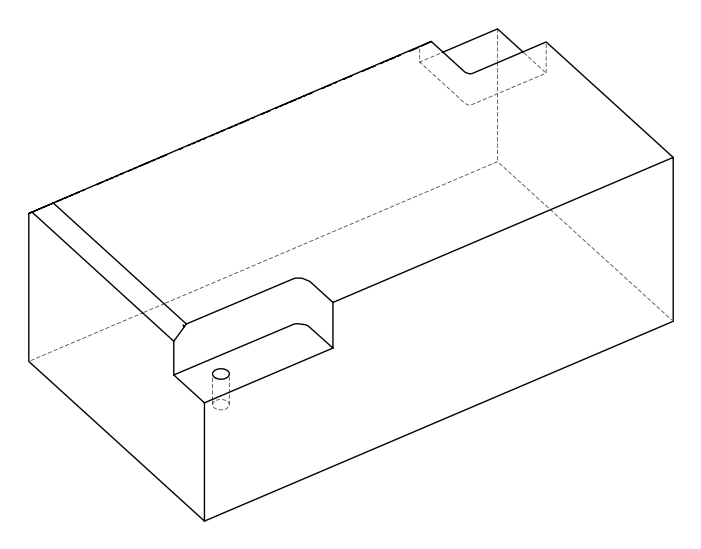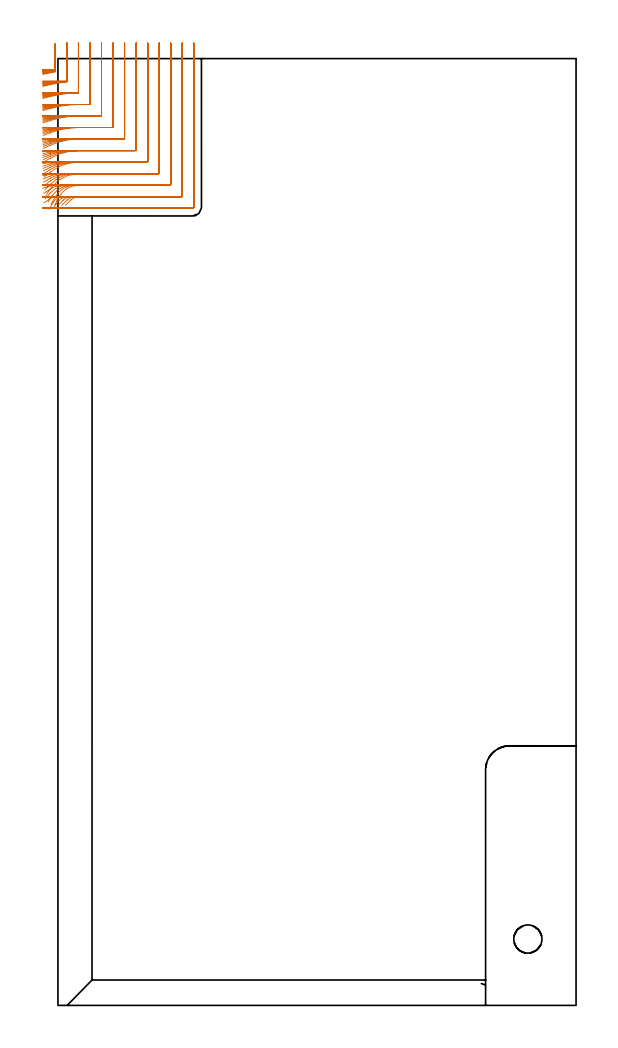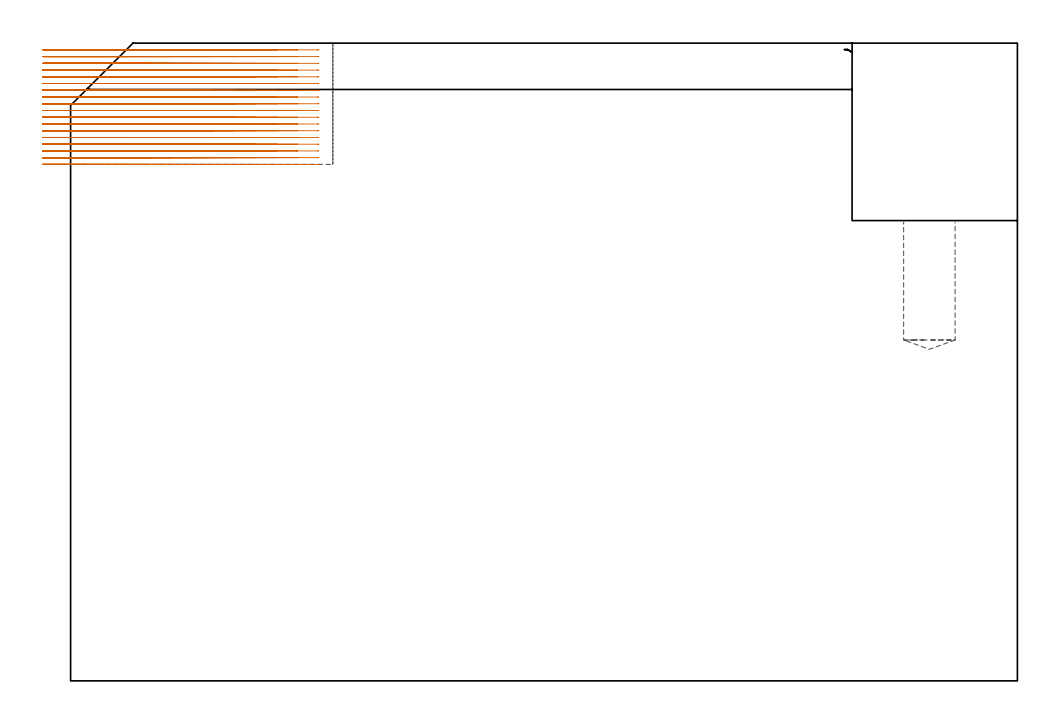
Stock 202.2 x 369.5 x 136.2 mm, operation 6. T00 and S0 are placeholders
(PLAN: 6 operations, 4 tool changes, 63.2 min)
(1 SPOT_DRILL | STEP1POCKET | NXT0321_9005460120000 | 0.04 min | 4171 mm3)
(2 DRILL_BLIND_HOLE_INTO_CENTER | STEP1POCKET | NXT0301_081 | 0.13 min | 2554 mm3)
(3 AREA_MILL | FG_CHAMFER_SURFACE | UGT0205_001 | 12.45 min | 27857 mm3)
(4 AREA_MILL_1 | FG_CHAMFER_SURFACE_1 | UGT0205_001 | 5.29 min | 7973 mm3)
(5 MILL_CORNER_NOTCH_RECTANGULAR | CORNER_NOTCH_RECTANGULAR | NXT0201_012 | Follow Part, ap 4, ae 75% | 7.92 min | 130280 mm3)
(6 MILL_CORNER_NOTCH_RECTANGULAR_1 | CORNER_NOTCH_RECTANGULAR_1 | NXT0201_008 | Follow Part, ap 1.5, ae 75% | 37.41 min | 88408 mm3)
(TOOL NXT0321_9005460120000 | NC Spot Drill, 142deg, 12mm, Carbide, Uncoated | D12 PA142 FL30 Z2)
(TOOL NXT0301_081 | Carbide Drill 11mm [860.1-1100-033A1-MM 2214] | D11 PA140 FL55 Z2)
(TOOL UGT0205_001 | Chamfer Mill 20 x 3 x 45 deg. | D20 FL50 Z2)
(TOOL NXT0201_012 | ENDMILL 16mm [2P460-1600-NA 1630] | D16 FL38 Z6)
(TOOL NXT0201_008 | ENDMILL 6mm [2P460-0600-NA 1630] | D6 FL26 Z6)
(OP 6 MILL_CORNER_NOTCH_RECTANGULAR_1)
G17 G21 G94 G90
T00 M6
G54
G17 G0 G90 X-5.935 Y363.308 S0 M3
G43 Z146.2 H1
Z134.761
G94 G1 X-3. Y363.93 F250.
G2 X-1.244 Y364.271 R54. F500.
G3 X-1. Y364.562 R0.3
G1 Y372.328
Y375.328 F250.
G0 Z146.2
X-5.922 Y358.643
Z134.761
G1 X-3. Y359.321
G2 X3.234 Y360.352 R49.5 F500.
G3 X3.5 Y360.647 R0.3
G1 Y372.5
Y375.5 F250.
G0 Z146.2
X-5.906 Y353.943
Z134.761
G1 X-3. Y354.689
G2 X7.707 Y356.097 R45. F500.
G3 X8. Y356.394 R0.3
G1 Y372.5
Y375.5 F250.
G0 Z146.2
X-5.883 Y349.198
Z134.761
G1 X-3. Y350.026
G2 X8.182 Y351.6 R40.5 F500.
G1 X12.203
G3 X12.5 Y351.897 R0.3
G1 Y372.5
Y375.5 F250.
G0 Z146.2
X-5.852 Y344.388
Z134.761
G1 X-3. Y345.319
G2 X8.182 Y347.1 R36. F500.
G1 X16.703
G3 X17. Y347.397 R0.3
G1 Y372.5
Y375.5 F250.
G0 Z146.2
X-5.805 Y339.484
Z134.761
G1 X-3. Y340.549
G2 X8.182 Y342.6 R31.5 F500.
G1 X21.203
G3 X21.5 Y342.897 R0.3
G1 Y372.5
Y375.5 F250.
G0 Z146.2
X-5.731 Y334.433
Z134.761
G1 X-3. Y335.676
G2 X8.182 Y338.1 R27. F500.
G1 X25.703
G3 X26. Y338.397 R0.3
G1 Y372.5
Y375.5 F250.
G0 Z146.2
X-5.603 Y329.134
Z134.761
G1 X-3. Y330.625
G2 X8.182 Y333.6 R22.5 F500.
G1 X30.203
G3 X30.5 Y333.897 R0.3
G1 Y372.5
Y375.5 F250.
G0 Z146.2
X-5.351 Y323.342
Z134.761
G1 X-3. Y325.206
G2 X8.182 Y329.1 R18. F500.
G1 X34.703
G3 X35. Y329.397 R0.3
G1 Y372.5
Y375.5 F250.
G0 Z146.2
X-4.681 Y316.18
Z134.761
G1 X-3. Y318.664
G2 X8.182 Y324.6 R13.5 F500.
G1 X39.203
G3 X39.5 Y324.897 R0.3
G1 Y372.5
Y375.5 F250.
G0 Z146.2
X-1.214 Y312.413
Z134.761
G1 X0.119 Y315.1
G2 X8.182 Y320.1 R9. F500.
G1 X43.703
G3 X44. Y320.398 R0.3
G1 Y372.5
Y375.5 F250.
G0 Z146.2
X2.894 Y312.238
Z134.761
G1 X5.046 Y314.328
G2 X8.182 Y315.6 R4.5 F500.
G1 X48.202
G3 X48.5 Y315.898 R0.3
G1 Y372.5
Y375.5 F250.
G0 Z146.2
X5.182 Y311.1
Z134.761
G1 X8.182
X52.702 F500.
G3 X53. Y311.398 R0.3
G1 Y372.5
Y375.5 F250.
G0 Z146.2
X-5.951 Y363.672
Z133.322
G1 X-3. Y364.214
G2 X-1.252 Y364.505 R54. F500.
G3 X-1. Y364.797 R0.3
G1 Y372.328
Y375.328 F250.
G0 Z146.2
X-5.941 Y359.041
Z133.322
G1 X-3. Y359.632
G2 X3.225 Y360.475 R49.5 F500.
G3 X3.5 Y360.77 R0.3
G1 Y372.5
Y375.5 F250.
G0 Z146.2
X-5.929 Y354.383
Z133.322
G1 X-3. Y355.033
G2 X6.743 Y356.1 R45. F500.
G1 X7.704
G3 X8. Y356.396 R0.3
G1 Y372.5
Y375.5 F250.
G0 Z146.2
X-5.912 Y349.689
Z133.322
G1 X-3. Y350.411
G2 X6.743 Y351.6 R40.5 F500.
G1 X12.203
G3 X12.5 Y351.897 R0.3
G1 Y372.5
Y375.5 F250.
G0 Z146.2
X-5.888 Y344.944
Z133.322
G1 X-3. Y345.756
G2 X6.743 Y347.1 R36. F500.
G1 X16.703
G3 X17. Y347.397 R0.3
G1 Y372.5
Y375.5 F250.
G0 Z146.2
X-5.853 Y340.127
Z133.322
G1 X-3. Y341.055
G2 X6.743 Y342.6 R31.5 F500.
G1 X21.203
G3 X21.5 Y342.897 R0.3
G1 Y372.5
Y375.5 F250.
G0 Z146.2
X-5.798 Y335.198
Z133.322
G1 X-3. Y336.281
G2 X6.743 Y338.1 R27. F500.
G1 X25.703
G3 X26. Y338.397 R0.3
G1 Y372.5
Y375.5 F250.
G0 Z146.2
X-5.704 Y330.082
Z133.322
G1 X-3. Y331.381
G2 X6.743 Y333.6 R22.5 F500.
G1 X30.203
G3 X30.5 Y333.897 R0.3
G1 Y372.5
Y375.5 F250.
G0 Z146.2
X-5.522 Y324.611
Z133.322
G1 X-3. Y326.235
G2 X6.743 Y329.1 R18. F500.
G1 X34.703
G3 X35. Y329.397 R0.3
G1 Y372.5
Y375.5 F250.
G0 Z146.2
X-5.077 Y318.279
Z133.322
G1 X-3. Y320.444
G2 X6.743 Y324.6 R13.5 F500.
G1 X39.203
G3 X39.5 Y324.897 R0.3
G1 Y372.5
Y375.5 F250.
G0 Z146.2
X-2.607 Y312.702
Z133.322
G1 X-1.192 Y315.347
G2 X6.743 Y320.1 R9. F500.
G1 X43.703
G3 X44. Y320.397 R0.3
G1 Y372.5
Y375.5 F250.
G0 Z146.2
X1.457 Y312.241
Z133.322
G1 X3.61 Y314.33
G2 X6.743 Y315.6 R4.5 F500.
G1 X48.202
G3 X48.5 Y315.898 R0.3
G1 Y372.5
Y375.5 F250.
G0 Z146.2
X3.743 Y311.1
Z133.322
G1 X6.743
X52.702 F500.
G3 X53. Y311.398 R0.3
G1 Y372.5
Y375.5 F250.
G0 Z146.2
X-5.964 Y363.996
Z131.883
G1 X-3. Y364.457
G2 X-1.26 Y364.699 R54. F500.
G3 X-1. Y364.993 R0.3
G1 Y372.328
Y375.328 F250.
G0 Z146.2
X-5.957 Y359.395
Z131.883
G1 X-3. Y359.898
G2 X3.216 Y360.556 R49.5 F500.
G3 X3.5 Y360.852 R0.3
G1 Y372.5
Y375.5 F250.
G0 Z146.2
X-5.948 Y354.773
Z131.883
G1 X-3. Y355.327
G2 X5.306 Y356.1 R45. F500.
G1 X7.704
G3 X8. Y356.396 R0.3
G1 Y372.5
Y375.5 F250.
G0 Z146.2
X-5.936 Y350.124
Z131.883
G1 X-3. Y350.739
G2 X5.306 Y351.6 R40.5 F500.
G1 X12.203
G3 X12.5 Y351.897 R0.3
G1 Y372.5
Y375.5 F250.
G0 Z146.2
X-5.919 Y345.437
Z131.883
G1 X-3. Y346.129
G2 X5.306 Y347.1 R36. F500.
G1 X16.703
G3 X17. Y347.397 R0.3
G1 Y372.5
Y375.5 F250.
G0 Z146.2
X-5.894 Y340.694
Z131.883
G1 X-3. Y341.485
G2 X5.306 Y342.6 R31.5 F500.
G1 X21.203
G3 X21.5 Y342.897 R0.3
G1 Y372.5
Y375.5 F250.
G0 Z146.2
X-5.855 Y335.868
Z131.883
G1 X-3. Y336.791
G2 X5.306 Y338.1 R27. F500.
G1 X25.703
G3 X26. Y338.397 R0.3
G1 Y372.5
Y375.5 F250.
G0 Z146.2
X-5.788 Y330.903
Z131.883
G1 X-3. Y332.011
G2 X5.306 Y333.6 R22.5 F500.
G1 X30.203
G3 X30.5 Y333.897 R0.3
G1 Y372.5
Y375.5 F250.
G0 Z146.2
X-5.662 Y325.685
Z131.883
G1 X-3. Y327.069
G2 X5.306 Y329.1 R18. F500.
G1 X34.703
G3 X35. Y329.397 R0.3
G1 Y372.5
Y375.5 F250.
G0 Z146.2
X-5.365 Y319.897
Z131.883
G1 X-3. Y321.742
G2 X5.306 Y324.6 R13.5 F500.
G1 X39.203
G3 X39.5 Y324.897 R0.3
G1 Y372.5
Y375.5 F250.
G0 Z146.2
X-3.862 Y313.538
Z131.883
G1 X-2.214 Y316.044
G2 X5.306 Y320.1 R9. F500.
G1 X43.703
G3 X44. Y320.397 R0.3
G1 Y372.5
Y375.5 F250.
G0 Z146.2
X0.02 Y312.242
Z131.883
G1 X2.173 Y314.331
G2 X5.306 Y315.6 R4.5 F500.
G1 X48.202
G3 X48.5 Y315.898 R0.3
G1 Y372.5
Y375.5 F250.
G0 Z146.2
X2.306 Y311.1
Z131.883
G1 X5.306
X52.702 F500.
G3 X53. Y311.398 R0.3
G1 Y372.5
Y375.5 F250.
G0 Z146.2
X-5.977 Y364.303
Z130.444
G1 X-3. Y364.678
G2 X-1.268 Y364.867 R54. F500.
G3 X-1. Y365.162 R0.3
G1 Y372.328
Y375.328 F250.
G0 Z146.2
X-5.972 Y359.73
Z130.444
G1 X-3. Y360.139
G2 X3.207 Y360.597 R49.5 F500.
G3 X3.5 Y360.893 R0.3
G1 Y372.5
Y375.5 F250.
G0 Z146.2
X-5.966 Y355.143
Z130.444
G1 X-3. Y355.592
G2 X3.742 Y356.1 R45. F500.
G1 X7.704
G3 X8. Y356.396 R0.3
G1 Y372.5
Y375.5 F250.
G0 Z146.2
X-5.958 Y350.536
Z130.444
G1 X-3. Y351.035
G2 X3.742 Y351.6 R40.5 F500.
G1 X12.203
G3 X12.5 Y351.897 R0.3
G1 Y372.5
Y375.5 F250.
G0 Z146.2
X-5.947 Y345.901
Z130.444
G1 X-3. Y346.463
G2 X3.742 Y347.1 R36. F500.
G1 X16.703
G3 X17. Y347.397 R0.3
G1 Y372.5
Y375.5 F250.
G0 Z146.2
X-5.93 Y341.228
Z130.444
G1 X-3. Y341.87
G2 X3.742 Y342.6 R31.5 F500.
G1 X21.203
G3 X21.5 Y342.897 R0.3
G1 Y372.5
Y375.5 F250.
G0 Z146.2
X-5.905 Y336.496
Z130.444
G1 X-3. Y337.245
G2 X3.742 Y338.1 R27. F500.
G1 X25.703
G3 X26. Y338.397 R0.3
G1 Y372.5
Y375.5 F250.
G0 Z146.2
X-5.862 Y331.667
Z130.444
G1 X-3. Y332.566
G2 X3.742 Y333.6 R22.5 F500.
G1 X30.203
G3 X30.5 Y333.897 R0.3
G1 Y372.5
Y375.5 F250.
G0 Z146.2
X-5.782 Y326.666
Z130.444
G1 X-3. Y327.79
G2 X3.742 Y329.1 R18. F500.
G1 X34.703
G3 X35. Y329.397 R0.3
G1 Y372.5
Y375.5 F250.
G0 Z146.2
X-5.599 Y321.298
Z130.444
G1 X-3. Y322.796
G2 X3.742 Y324.6 R13.5 F500.
G1 X39.203
G3 X39.5 Y324.897 R0.3
G1 Y372.5
Y375.5 F250.
G0 Z146.2
X-4.987 Y314.815
Z130.444
G1 X-3. Y317.062
G2 X3.742 Y320.1 R9. F500.
G1 X43.703
G3 X44. Y320.397 R0.3
G1 Y372.5
Y375.5 F250.
G0 Z146.2
X-1.65 Y311.519
Z130.444
G1 X0.202 Y313.878
G2 X3.742 Y315.6 R4.5 F500.
G1 X48.202
G3 X48.5 Y315.898 R0.3
G1 Y372.5
Y375.5 F250.
G0 Z146.2
X0.742 Y311.1
Z130.444
G1 X3.742
X52.702 F500.
G3 X53. Y311.398 R0.3
G1 Y372.5
Y375.5 F250.
G0 Z146.2
X-5.987 Y364.593
Z129.005
G1 X-3. Y364.87
G2 X-1.278 Y365.001 R54. F500.
G3 X-1. Y365.297 R0.3
G1 Y372.328
Y375.328 F250.
G0 Z146.2
X-5.985 Y360.047
Z129.005
G1 X-3. Y360.349
G2 X1.983 Y360.6 R49.5 F500.
G1 X3.204
G3 X3.5 Y360.896 R0.3
G1 Y372.5
Y375.5 F250.
G0 Z146.2
X-5.982 Y355.491
Z129.005
G1 X-3. Y355.823
G2 X1.983 Y356.1 R45. F500.
G1 X7.704
G3 X8. Y356.396 R0.3
G1 Y372.5
Y375.5 F250.
G0 Z146.2
X-5.977 Y350.923
Z129.005
G1 X-3. Y351.292
G2 X1.983 Y351.6 R40.5 F500.
G1 X12.203
G3 X12.5 Y351.897 R0.3
G1 Y372.5
Y375.5 F250.
G0 Z146.2
X-5.971 Y346.338
Z129.005
G1 X-3. Y346.753
G2 X1.983 Y347.1 R36. F500.
G1 X16.703
G3 X17. Y347.397 R0.3
G1 Y372.5
Y375.5 F250.
G0 Z146.2
X-5.962 Y341.729
Z129.005
G1 X-3. Y342.203
G2 X1.983 Y342.6 R31.5 F500.
G1 X21.203
G3 X21.5 Y342.897 R0.3
G1 Y372.5
Y375.5 F250.
G0 Z146.2
X-5.948 Y337.083
Z129.005
G1 X-3. Y337.636
G2 X1.983 Y338.1 R27. F500.
G1 X25.703
G3 X26. Y338.397 R0.3
G1 Y372.5
Y375.5 F250.
G0 Z146.2
X-5.926 Y332.377
Z129.005
G1 X-3. Y333.041
G2 X1.983 Y333.6 R22.5 F500.
G1 X30.203
G3 X30.5 Y333.897 R0.3
G1 Y372.5
Y375.5 F250.
G0 Z146.2
X-5.883 Y327.566
Z129.005
G1 X-3. Y328.397
G2 X1.983 Y329.1 R18. F500.
G1 X34.703
G3 X35. Y329.397 R0.3
G1 Y372.5
Y375.5 F250.
G0 Z146.2
X-5.788 Y322.539
Z129.005
G1 X-3. Y323.647
G2 X1.983 Y324.6 R13.5 F500.
G1 X39.203
G3 X39.5 Y324.897 R0.3
G1 Y372.5
Y375.5 F250.
G0 Z146.2
X-5.498 Y316.934
Z129.005
G1 X-3. Y318.595
G2 X1.983 Y320.1 R9. F500.
G1 X43.702
G3 X44. Y320.397 R0.3
G1 Y372.5
Y375.5 F250.
G0 Z146.2
X-3.408 Y310.667
Z129.005
G1 X-1.949 Y313.288
G2 X1.983 Y315.6 R4.5 F500.
G1 X48.202
G3 X48.5 Y315.898 R0.3
G1 Y372.5
Y375.5 F250.
G0 Z146.2
X-1.017 Y311.1
Z129.005
G1 X1.983
X52.702 F500.
G3 X53. Y311.398 R0.3
G1 Y372.5
Y375.5 F250.
G0 Z146.2
X-5.997 Y364.906
Z127.567
G1 X-3. Y365.043
G2 X-1.292 Y365.095 R54. F500.
G3 X-1. Y365.391 R0.3
G1 Y372.328
Y375.328 F250.
G0 Z146.2
X-5.996 Y360.388
Z127.567
G1 X-3. Y360.538
G2 X-0.526 Y360.6 R49.5 F500.
G1 X3.204
G3 X3.5 Y360.896 R0.3
G1 Y372.5
Y375.5 F250.
G0 Z146.2
X-5.995 Y355.867
Z127.567
G1 X-3. Y356.032
G2 X-0.526 Y356.1 R45. F500.
G1 X7.704
G3 X8. Y356.396 R0.3
G1 Y372.5
Y375.5 F250.
G0 Z146.2
X-5.994 Y351.341
Z127.567
G1 X-3. Y351.524
G2 X-0.526 Y351.6 R40.5 F500.
G1 X12.203
G3 X12.5 Y351.897 R0.3
G1 Y372.5
Y375.5 F250.
G0 Z146.2
X-5.993 Y346.809
Z127.567
G1 X-3. Y347.015
G2 X-0.526 Y347.1 R36. F500.
G1 X16.703
G3 X17. Y347.397 R0.3
G1 Y372.5
Y375.5 F250.
G0 Z146.2
X-5.991 Y342.267
Z127.567
G1 X-3. Y342.503
G2 X-0.526 Y342.6 R31.5 F500.
G1 X21.203
G3 X21.5 Y342.897 R0.3
G1 Y372.5
Y375.5 F250.
G0 Z146.2
X-5.987 Y337.711
Z127.567
G1 X-3. Y337.986
G2 X-0.526 Y338.1 R27. F500.
G1 X25.703
G3 X26. Y338.397 R0.3
G1 Y372.5
Y375.5 F250.
G0 Z146.2
X-5.982 Y333.134
Z127.567
G1 X-3. Y333.464
G2 X-0.526 Y333.6 R22.5 F500.
G1 X30.203
G3 X30.5 Y333.897 R0.3
G1 Y372.5
Y375.5 F250.
G0 Z146.2
X-5.972 Y328.517
Z127.567
G1 X-3. Y328.929
G2 X-0.526 Y329.1 R18. F500.
G1 X34.703
G3 X35. Y329.397 R0.3
G1 Y372.5
Y375.5 F250.
G0 Z146.2
X-5.949 Y323.821
Z127.567
G1 X-3. Y324.371
G2 X-0.526 Y324.6 R13.5 F500.
G1 X39.203
G3 X39.5 Y324.897 R0.3
G1 Y372.5
Y375.5 F250.
G0 Z146.2
X-5.884 Y318.928
Z127.567
G1 X-3. Y319.753
G2 X-0.526 Y320.1 R9. F500.
G1 X43.702
G3 X44. Y320.397 R0.3
G1 Y372.5
Y375.5 F250.
G0 Z146.2
X-5.506 Y313.209
Z127.567
G1 X-3. Y314.859
G2 X-0.526 Y315.6 R4.5 F500.
G1 X48.202
G3 X48.5 Y315.898 R0.3
G1 Y372.5
Y375.5 F250.
G0 Z146.2
X-3.526 Y311.1
Z127.567
G1 X-0.526
X52.702 F500.
G3 X53. Y311.398 R0.3
G1 Y372.5
Y375.5 F250.
G0 Z146.2
X-6. Y365.076
Z126.128
G1 X-3. Y365.098
G2 X-2.591 Y365.1 R54. F500.
G1 X-1.296
G3 X-1. Y365.396 R0.3
G1 Y372.328
Y375.328 F250.
G0 Z146.2
X-6. Y360.574
Z126.128
G1 X-3. Y360.598
G2 X-2.591 Y360.6 R49.5 F500.
G1 X3.204
G3 X3.5 Y360.896 R0.3
G1 Y372.5
Y375.5 F250.
G0 Z146.2
X-6. Y356.071
Z126.128
G1 X-3. Y356.098
G2 X-2.591 Y356.1 R45. F500.
G1 X7.704
G3 X8. Y356.396 R0.3
G1 Y372.5
Y375.5 F250.
G0 Z146.2
X-6. Y351.568
Z126.128
G1 X-3. Y351.598
G2 X-2.591 Y351.6 R40.5 F500.
G1 X12.203
G3 X12.5 Y351.897 R0.3
G1 Y372.5
Y375.5 F250.
G0 Z146.2
X-6. Y347.064
Z126.128
G1 X-3. Y347.098
G2 X-2.591 Y347.1 R36. F500.
G1 X16.703
G3 X17. Y347.397 R0.3
G1 Y372.5
Y375.5 F250.
G0 Z146.2
X-6. Y342.558
Z126.128
G1 X-3. Y342.597
G2 X-2.591 Y342.6 R31.5 F500.
G1 X21.203
G3 X21.5 Y342.897 R0.3
G1 Y372.5
Y375.5 F250.
G0 Z146.2
X-6. Y338.051
Z126.128
G1 X-3. Y338.097
G2 X-2.591 Y338.1 R27. F500.
G1 X25.703
G3 X26. Y338.397 R0.3
G1 Y372.5
Y375.5 F250.
G0 Z146.2
X-6. Y333.542
Z126.128
G1 X-3. Y333.596
G2 X-2.591 Y333.6 R22.5 F500.
G1 X30.203
G3 X30.5 Y333.897 R0.3
G1 Y372.5
Y375.5 F250.
G0 Z146.2
X-5.999 Y329.027
Z126.128
G1 X-3. Y329.095
G2 X-2.591 Y329.1 R18. F500.
G1 X34.703
G3 X35. Y329.397 R0.3
G1 Y372.5
Y375.5 F250.
G0 Z146.2
X-5.999 Y324.503
Z126.128
G1 X-3. Y324.594
G2 X-2.591 Y324.6 R13.5 F500.
G1 X39.203
G3 X39.5 Y324.897 R0.3
G1 Y372.5
Y375.5 F250.
G0 Z146.2
X-5.997 Y319.954
Z126.128
G1 X-3. Y320.091
G2 X-2.591 Y320.1 R9. F500.
G1 X43.702
G3 X44. Y320.398 R0.3
G1 Y372.5
Y375.5 F250.
G0 Z146.2
X-5.988 Y315.309
Z126.128
G1 X-3. Y315.581
G2 X-2.591 Y315.6 R4.5 F500.
G1 X48.202
G3 X48.5 Y315.898 R0.3
G1 Y372.5
Y375.5 F250.
G0 Z146.2
X-5.591 Y311.1
Z126.128
G1 X-2.591
X52.702 F500.
G3 X53. Y311.398 R0.3
G1 Y372.5
Y375.5 F250.
G0 Z146.2
X-6. Y365.1
Z124.689
G1 X-3.
X-1.296 F500.
G3 X-1. Y365.396 R0.3
G1 Y372.328
Y375.328 F250.
G0 Z146.2
X-6. Y360.6
Z124.689
G1 X-3.
X3.204 F500.
G3 X3.5 Y360.896 R0.3
G1 Y372.5
Y375.5 F250.
G0 Z146.2
X-6. Y356.1
Z124.689
G1 X-3.
X7.704 F500.
G3 X8. Y356.396 R0.3
G1 Y372.5
Y375.5 F250.
G0 Z146.2
X-6. Y351.6
Z124.689
G1 X-3.
X12.203 F500.
G3 X12.5 Y351.897 R0.3
G1 Y372.5
Y375.5 F250.
G0 Z146.2
X-6. Y347.1
Z124.689
G1 X-3.
X16.703 F500.
G3 X17. Y347.397 R0.3
G1 Y372.5
Y375.5 F250.
G0 Z146.2
X-6. Y342.6
Z124.689
G1 X-3.
X21.203 F500.
G3 X21.5 Y342.897 R0.3
G1 Y372.5
Y375.5 F250.
G0 Z146.2
X-6. Y338.1
Z124.689
G1 X-3.
X25.703 F500.
G3 X26. Y338.397 R0.3
G1 Y372.5
Y375.5 F250.
G0 Z146.2
X-6. Y333.6
Z124.689
G1 X-3.
X30.203 F500.
G3 X30.5 Y333.897 R0.3
G1 Y372.5
Y375.5 F250.
G0 Z146.2
X-6. Y329.1
Z124.689
G1 X-3.
X34.703 F500.
G3 X35. Y329.397 R0.3
G1 Y372.5
Y375.5 F250.
G0 Z146.2
X-6. Y324.6
Z124.689
G1 X-3.
X39.203 F500.
G3 X39.5 Y324.897 R0.3
G1 Y372.5
Y375.5 F250.
G0 Z146.2
X-6. Y320.1
Z124.689
G1 X-3.
X43.702 F500.
G3 X44. Y320.397 R0.3
G1 Y372.5
Y375.5 F250.
G0 Z146.2
X-6. Y315.6
Z124.689
G1 X-3.
X48.202 F500.
G3 X48.5 Y315.898 R0.3
G1 Y372.5
Y375.5 F250.
G0 Z146.2
X-6. Y311.1
Z124.689
G1 X-3.
X52.702 F500.
G3 X53. Y311.398 R0.3
G1 Y372.5
Y375.5 F250.
G0 Z146.2
X-6. Y365.1
Z123.25
G1 X-3.
X-1.296 F500.
G3 X-1. Y365.396 R0.3
G1 Y372.328
Y375.328 F250.
G0 Z146.2
X-6. Y360.6
Z123.25
G1 X-3.
X3.204 F500.
G3 X3.5 Y360.896 R0.3
G1 Y372.5
Y375.5 F250.
G0 Z146.2
X-6. Y356.1
Z123.25
G1 X-3.
X7.704 F500.
G3 X8. Y356.396 R0.3
G1 Y372.5
Y375.5 F250.
G0 Z146.2
X-6. Y351.6
Z123.25
G1 X-3.
X12.203 F500.
G3 X12.5 Y351.897 R0.3
G1 Y372.5
Y375.5 F250.
G0 Z146.2
X-6. Y347.1
Z123.25
G1 X-3.
X16.703 F500.
G3 X17. Y347.397 R0.3
G1 Y372.5
Y375.5 F250.
G0 Z146.2
X-6. Y342.6
Z123.25
G1 X-3.
X21.203 F500.
G3 X21.5 Y342.897 R0.3
G1 Y372.5
Y375.5 F250.
G0 Z146.2
X-6. Y338.1
Z123.25
G1 X-3.
X25.703 F500.
G3 X26. Y338.397 R0.3
G1 Y372.5
Y375.5 F250.
G0 Z146.2
X-6. Y333.6
Z123.25
G1 X-3.
X30.203 F500.
G3 X30.5 Y333.897 R0.3
G1 Y372.5
Y375.5 F250.
G0 Z146.2
X-6. Y329.1
Z123.25
G1 X-3.
X34.703 F500.
G3 X35. Y329.397 R0.3
G1 Y372.5
Y375.5 F250.
G0 Z146.2
X-6. Y324.6
Z123.25
G1 X-3.
X39.203 F500.
G3 X39.5 Y324.897 R0.3
G1 Y372.5
Y375.5 F250.
G0 Z146.2
X-6. Y320.1
Z123.25
G1 X-3.
X43.703 F500.
G3 X44. Y320.397 R0.3
G1 Y372.5
Y375.5 F250.
G0 Z146.2
X-6. Y315.6
Z123.25
G1 X-3.
X48.202 F500.
G3 X48.5 Y315.898 R0.3
G1 Y372.5
Y375.5 F250.
G0 Z146.2
X-6. Y311.1
Z123.25
G1 X-3.
X52.702 F500.
G3 X53. Y311.398 R0.3
G1 Y372.5
Y375.5 F250.
G0 Z146.2
X-6. Y365.1
Z121.811
G1 X-3.
X-1.296 F500.
G3 X-1. Y365.396 R0.3
G1 Y372.328
Y375.328 F250.
G0 Z146.2
X-6. Y360.6
Z121.811
G1 X-3.
X3.204 F500.
G3 X3.5 Y360.896 R0.3
G1 Y372.5
Y375.5 F250.
G0 Z146.2
X-6. Y356.1
Z121.811
G1 X-3.
X7.704 F500.
G3 X8. Y356.396 R0.3
G1 Y372.5
Y375.5 F250.
G0 Z146.2
X-6. Y351.6
Z121.811
G1 X-3.
X12.203 F500.
G3 X12.5 Y351.897 R0.3
G1 Y372.5
Y375.5 F250.
G0 Z146.2
X-6. Y347.1
Z121.811
G1 X-3.
X16.703 F500.
G3 X17. Y347.397 R0.3
G1 Y372.5
Y375.5 F250.
G0 Z146.2
X-6. Y342.6
Z121.811
G1 X-3.
X21.203 F500.
G3 X21.5 Y342.897 R0.3
G1 Y372.5
Y375.5 F250.
G0 Z146.2
X-6. Y338.1
Z121.811
G1 X-3.
X25.703 F500.
G3 X26. Y338.397 R0.3
G1 Y372.5
Y375.5 F250.
G0 Z146.2
X-6. Y333.6
Z121.811
G1 X-3.
X30.203 F500.
G3 X30.5 Y333.897 R0.3
G1 Y372.5
Y375.5 F250.
G0 Z146.2
X-6. Y329.1
Z121.811
G1 X-3.
X34.703 F500.
G3 X35. Y329.397 R0.3
G1 Y372.5
Y375.5 F250.
G0 Z146.2
X-6. Y324.6
Z121.811
G1 X-3.
X39.203 F500.
G3 X39.5 Y324.897 R0.3
G1 Y372.5
Y375.5 F250.
G0 Z146.2
X-6. Y320.1
Z121.811
G1 X-3.
X43.702 F500.
G3 X44. Y320.397 R0.3
G1 Y372.5
Y375.5 F250.
G0 Z146.2
X-6. Y315.6
Z121.811
G1 X-3.
X48.202 F500.
G3 X48.5 Y315.898 R0.3
G1 Y372.5
Y375.5 F250.
G0 Z146.2
X-6. Y311.1
Z121.811
G1 X-3.
X52.702 F500.
G3 X53. Y311.398 R0.3
G1 Y372.5
Y375.5 F250.
G0 Z146.2
X-6. Y365.1
Z120.372
G1 X-3.
X-1.296 F500.
G3 X-1. Y365.396 R0.3
G1 Y372.328
Y375.328 F250.
G0 Z146.2
X-6. Y360.6
Z120.372
G1 X-3.
X3.204 F500.
G3 X3.5 Y360.896 R0.3
G1 Y372.5
Y375.5 F250.
G0 Z146.2
X-6. Y356.1
Z120.372
G1 X-3.
X7.704 F500.
G3 X8. Y356.396 R0.3
G1 Y372.5
Y375.5 F250.
G0 Z146.2
X-6. Y351.6
Z120.372
G1 X-3.
X12.203 F500.
G3 X12.5 Y351.897 R0.3
G1 Y372.5
Y375.5 F250.
G0 Z146.2
X-6. Y347.1
Z120.372
G1 X-3.
X16.703 F500.
G3 X17. Y347.397 R0.3
G1 Y372.5
Y375.5 F250.
G0 Z146.2
X-6. Y342.6
Z120.372
G1 X-3.
X21.203 F500.
G3 X21.5 Y342.897 R0.3
G1 Y372.5
Y375.5 F250.
G0 Z146.2
X-6. Y338.1
Z120.372
G1 X-3.
X25.703 F500.
G3 X26. Y338.397 R0.3
G1 Y372.5
Y375.5 F250.
G0 Z146.2
X-6. Y333.6
Z120.372
G1 X-3.
X30.203 F500.
G3 X30.5 Y333.897 R0.3
G1 Y372.5
Y375.5 F250.
G0 Z146.2
X-6. Y329.1
Z120.372
G1 X-3.
X34.703 F500.
G3 X35. Y329.397 R0.3
G1 Y372.5
Y375.5 F250.
G0 Z146.2
X-6. Y324.6
Z120.372
G1 X-3.
X39.203 F500.
G3 X39.5 Y324.897 R0.3
G1 Y372.5
Y375.5 F250.
G0 Z146.2
X-6. Y320.1
Z120.372
G1 X-3.
X43.702 F500.
G3 X44. Y320.397 R0.3
G1 Y372.5
Y375.5 F250.
G0 Z146.2
X-6. Y315.6
Z120.372
G1 X-3.
X48.202 F500.
G3 X48.5 Y315.898 R0.3
G1 Y372.5
Y375.5 F250.
G0 Z146.2
X-6. Y311.1
Z120.372
G1 X-3.
X52.702 F500.
G3 X53. Y311.398 R0.3
G1 Y372.5
Y375.5 F250.
G0 Z146.2
X-6. Y365.1
Z118.933
G1 X-3.
X-1.296 F500.
G3 X-1. Y365.396 R0.3
G1 Y372.328
Y375.328 F250.
G0 Z146.2
X-6. Y360.6
Z118.933
G1 X-3.
X3.204 F500.
G3 X3.5 Y360.896 R0.3
G1 Y372.5
Y375.5 F250.
G0 Z146.2
X-6. Y356.1
Z118.933
G1 X-3.
X7.704 F500.
G3 X8. Y356.396 R0.3
G1 Y372.5
Y375.5 F250.
G0 Z146.2
X-6. Y351.6
Z118.933
G1 X-3.
X12.203 F500.
G3 X12.5 Y351.897 R0.3
G1 Y372.5
Y375.5 F250.
G0 Z146.2
X-6. Y347.1
Z118.933
G1 X-3.
X16.703 F500.
G3 X17. Y347.397 R0.3
G1 Y372.5
Y375.5 F250.
G0 Z146.2
X-6. Y342.6
Z118.933
G1 X-3.
X21.203 F500.
G3 X21.5 Y342.897 R0.3
G1 Y372.5
Y375.5 F250.
G0 Z146.2
X-6. Y338.1
Z118.933
G1 X-3.
X25.703 F500.
G3 X26. Y338.397 R0.3
G1 Y372.5
Y375.5 F250.
G0 Z146.2
X-6. Y333.6
Z118.933
G1 X-3.
X30.203 F500.
G3 X30.5 Y333.897 R0.3
G1 Y372.5
Y375.5 F250.
G0 Z146.2
X-6. Y329.1
Z118.933
G1 X-3.
X34.703 F500.
G3 X35. Y329.397 R0.3
G1 Y372.5
Y375.5 F250.
G0 Z146.2
X-6. Y324.6
Z118.933
G1 X-3.
X39.203 F500.
G3 X39.5 Y324.897 R0.3
G1 Y372.5
Y375.5 F250.
G0 Z146.2
X-6. Y320.1
Z118.933
G1 X-3.
X43.702 F500.
G3 X44. Y320.397 R0.3
G1 Y372.5
Y375.5 F250.
G0 Z146.2
X-6. Y315.6
Z118.933
G1 X-3.
X48.202 F500.
G3 X48.5 Y315.898 R0.3
G1 Y372.5
Y375.5 F250.
G0 Z146.2
X-6. Y311.1
Z118.933
G1 X-3.
X52.702 F500.
G3 X53. Y311.398 R0.3
G1 Y372.5
Y375.5 F250.
G0 Z146.2
X-6. Y365.1
Z117.494
G1 X-3.
X-1.296 F500.
G3 X-1. Y365.396 R0.3
G1 Y372.328
Y375.328 F250.
G0 Z146.2
X-6. Y360.6
Z117.494
G1 X-3.
X3.204 F500.
G3 X3.5 Y360.896 R0.3
G1 Y372.5
Y375.5 F250.
G0 Z146.2
X-6. Y356.1
Z117.494
G1 X-3.
X7.704 F500.
G3 X8. Y356.396 R0.3
G1 Y372.5
Y375.5 F250.
G0 Z146.2
X-6. Y351.6
Z117.494
G1 X-3.
X12.203 F500.
G3 X12.5 Y351.897 R0.3
G1 Y372.5
Y375.5 F250.
G0 Z146.2
X-6. Y347.1
Z117.494
G1 X-3.
X16.703 F500.
G3 X17. Y347.397 R0.3
G1 Y372.5
Y375.5 F250.
G0 Z146.2
X-6. Y342.6
Z117.494
G1 X-3.
X21.203 F500.
G3 X21.5 Y342.897 R0.3
G1 Y372.5
Y375.5 F250.
G0 Z146.2
X-6. Y338.1
Z117.494
G1 X-3.
X25.703 F500.
G3 X26. Y338.397 R0.3
G1 Y372.5
Y375.5 F250.
G0 Z146.2
X-6. Y333.6
Z117.494
G1 X-3.
X30.203 F500.
G3 X30.5 Y333.897 R0.3
G1 Y372.5
Y375.5 F250.
G0 Z146.2
X-6. Y329.1
Z117.494
G1 X-3.
X34.703 F500.
G3 X35. Y329.397 R0.3
G1 Y372.5
Y375.5 F250.
G0 Z146.2
X-6. Y324.6
Z117.494
G1 X-3.
X39.203 F500.
G3 X39.5 Y324.897 R0.3
G1 Y372.5
Y375.5 F250.
G0 Z146.2
X-6. Y320.1
Z117.494
G1 X-3.
X43.702 F500.
G3 X44. Y320.397 R0.3
G1 Y372.5
Y375.5 F250.
G0 Z146.2
X-6. Y315.6
Z117.494
G1 X-3.
X48.202 F500.
G3 X48.5 Y315.898 R0.3
G1 Y372.5
Y375.5 F250.
G0 Z146.2
X-6. Y311.1
Z117.494
G1 X-3.
X52.702 F500.
G3 X53. Y311.398 R0.3
G1 Y372.5
Y375.5 F250.
G0 Z146.2
X-6. Y365.1
Z116.056
G1 X-3.
X-1.296 F500.
G3 X-1. Y365.396 R0.3
G1 Y372.328
Y375.328 F250.
G0 Z146.2
X-6. Y360.6
Z116.056
G1 X-3.
X3.204 F500.
G3 X3.5 Y360.896 R0.3
G1 Y372.5
Y375.5 F250.
G0 Z146.2
X-6. Y356.1
Z116.056
G1 X-3.
X7.704 F500.
G3 X8. Y356.396 R0.3
G1 Y372.5
Y375.5 F250.
G0 Z146.2
X-6. Y351.6
Z116.056
G1 X-3.
X12.203 F500.
G3 X12.5 Y351.897 R0.3
G1 Y372.5
Y375.5 F250.
G0 Z146.2
X-6. Y347.1
Z116.056
G1 X-3.
X16.703 F500.
G3 X17. Y347.397 R0.3
G1 Y372.5
Y375.5 F250.
G0 Z146.2
X-6. Y342.6
Z116.056
G1 X-3.
X21.203 F500.
G3 X21.5 Y342.897 R0.3
G1 Y372.5
Y375.5 F250.
G0 Z146.2
X-6. Y338.1
Z116.056
G1 X-3.
X25.703 F500.
G3 X26. Y338.397 R0.3
G1 Y372.5
Y375.5 F250.
G0 Z146.2
X-6. Y333.6
Z116.056
G1 X-3.
X30.203 F500.
G3 X30.5 Y333.897 R0.3
G1 Y372.5
Y375.5 F250.
G0 Z146.2
X-6. Y329.1
Z116.056
G1 X-3.
X34.703 F500.
G3 X35. Y329.397 R0.3
G1 Y372.5
Y375.5 F250.
G0 Z146.2
X-6. Y324.6
Z116.056
G1 X-3.
X39.203 F500.
G3 X39.5 Y324.897 R0.3
G1 Y372.5
Y375.5 F250.
G0 Z146.2
X-6. Y320.1
Z116.056
G1 X-3.
X43.702 F500.
G3 X44. Y320.397 R0.3
G1 Y372.5
Y375.5 F250.
G0 Z146.2
X-6. Y315.6
Z116.056
G1 X-3.
X48.202 F500.
G3 X48.5 Y315.898 R0.3
G1 Y372.5
Y375.5 F250.
G0 Z146.2
X-6. Y311.1
Z116.056
G1 X-3.
X52.702 F500.
G3 X53. Y311.398 R0.3
G1 Y372.5
Y375.5 F250.
G0 Z146.2
X-6. Y365.1
Z114.617
G1 X-3.
X-1.296 F500.
G3 X-1. Y365.396 R0.3
G1 Y372.328
Y375.328 F250.
G0 Z146.2
X-6. Y360.6
Z114.617
G1 X-3.
X3.204 F500.
G3 X3.5 Y360.896 R0.3
G1 Y372.5
Y375.5 F250.
G0 Z146.2
X-6. Y356.1
Z114.617
G1 X-3.
X7.704 F500.
G3 X8. Y356.396 R0.3
G1 Y372.5
Y375.5 F250.
G0 Z146.2
X-6. Y351.6
Z114.617
G1 X-3.
X12.203 F500.
G3 X12.5 Y351.897 R0.3
G1 Y372.5
Y375.5 F250.
G0 Z146.2
X-6. Y347.1
Z114.617
G1 X-3.
X16.703 F500.
G3 X17. Y347.397 R0.3
G1 Y372.5
Y375.5 F250.
G0 Z146.2
X-6. Y342.6
Z114.617
G1 X-3.
X21.203 F500.
G3 X21.5 Y342.897 R0.3
G1 Y372.5
Y375.5 F250.
G0 Z146.2
X-6. Y338.1
Z114.617
G1 X-3.
X25.703 F500.
G3 X26. Y338.397 R0.3
G1 Y372.5
Y375.5 F250.
G0 Z146.2
X-6. Y333.6
Z114.617
G1 X-3.
X30.203 F500.
G3 X30.5 Y333.897 R0.3
G1 Y372.5
Y375.5 F250.
G0 Z146.2
X-6. Y329.1
Z114.617
G1 X-3.
X34.703 F500.
G3 X35. Y329.397 R0.3
G1 Y372.5
Y375.5 F250.
G0 Z146.2
X-6. Y324.6
Z114.617
G1 X-3.
X39.203 F500.
G3 X39.5 Y324.897 R0.3
G1 Y372.5
Y375.5 F250.
G0 Z146.2
X-6. Y320.1
Z114.617
G1 X-3.
X43.702 F500.
G3 X44. Y320.397 R0.3
G1 Y372.5
Y375.5 F250.
G0 Z146.2
X-6. Y315.6
Z114.617
G1 X-3.
X48.202 F500.
G3 X48.5 Y315.898 R0.3
G1 Y372.5
Y375.5 F250.
G0 Z146.2
X-6. Y311.1
Z114.617
G1 X-3.
X52.702 F500.
G3 X53. Y311.398 R0.3
G1 Y372.5
Y375.5 F250.
G0 Z146.2
X-6. Y365.1
Z113.178
G1 X-3.
X-1.296 F500.
G3 X-1. Y365.396 R0.3
G1 Y372.328
Y375.328 F250.
G0 Z146.2
X-6. Y360.6
Z113.178
G1 X-3.
X3.204 F500.
G3 X3.5 Y360.896 R0.3
G1 Y372.5
Y375.5 F250.
G0 Z146.2
X-6. Y356.1
Z113.178
G1 X-3.
X7.704 F500.
G3 X8. Y356.396 R0.3
G1 Y372.5
Y375.5 F250.
G0 Z146.2
X-6. Y351.6
Z113.178
G1 X-3.
X12.203 F500.
G3 X12.5 Y351.897 R0.3
G1 Y372.5
Y375.5 F250.
G0 Z146.2
X-6. Y347.1
Z113.178
G1 X-3.
X16.703 F500.
G3 X17. Y347.397 R0.3
G1 Y372.5
Y375.5 F250.
G0 Z146.2
X-6. Y342.6
Z113.178
G1 X-3.
X21.203 F500.
G3 X21.5 Y342.897 R0.3
G1 Y372.5
Y375.5 F250.
G0 Z146.2
X-6. Y338.1
Z113.178
G1 X-3.
X25.703 F500.
G3 X26. Y338.397 R0.3
G1 Y372.5
Y375.5 F250.
G0 Z146.2
X-6. Y333.6
Z113.178
G1 X-3.
X30.203 F500.
G3 X30.5 Y333.897 R0.3
G1 Y372.5
Y375.5 F250.
G0 Z146.2
X-6. Y329.1
Z113.178
G1 X-3.
X34.703 F500.
G3 X35. Y329.397 R0.3
G1 Y372.5
Y375.5 F250.
G0 Z146.2
X-6. Y324.6
Z113.178
G1 X-3.
X39.203 F500.
G3 X39.5 Y324.897 R0.3
G1 Y372.5
Y375.5 F250.
G0 Z146.2
X-6. Y320.1
Z113.178
G1 X-3.
X43.702 F500.
G3 X44. Y320.397 R0.3
G1 Y372.5
Y375.5 F250.
G0 Z146.2
X-6. Y315.6
Z113.178
G1 X-3.
X48.202 F500.
G3 X48.5 Y315.898 R0.3
G1 Y372.5
Y375.5 F250.
G0 Z146.2
X-6. Y311.1
Z113.178
G1 X-3.
X52.702 F500.
G3 X53. Y311.398 R0.3
G1 Y372.5
Y375.5 F250.
G0 Z146.2
X-6. Y365.1
Z111.739
G1 X-3.
X-1.296 F500.
G3 X-1. Y365.396 R0.3
G1 Y372.328
Y375.328 F250.
G0 Z146.2
X-6. Y360.6
Z111.739
G1 X-3.
X3.204 F500.
G3 X3.5 Y360.896 R0.3
G1 Y372.5
Y375.5 F250.
G0 Z146.2
X-6. Y356.1
Z111.739
G1 X-3.
X7.704 F500.
G3 X8. Y356.396 R0.3
G1 Y372.5
Y375.5 F250.
G0 Z146.2
X-6. Y351.6
Z111.739
G1 X-3.
X12.203 F500.
G3 X12.5 Y351.897 R0.3
G1 Y372.5
Y375.5 F250.
G0 Z146.2
X-6. Y347.1
Z111.739
G1 X-3.
X16.703 F500.
G3 X17. Y347.397 R0.3
G1 Y372.5
Y375.5 F250.
G0 Z146.2
X-6. Y342.6
Z111.739
G1 X-3.
X21.203 F500.
G3 X21.5 Y342.897 R0.3
G1 Y372.5
Y375.5 F250.
G0 Z146.2
X-6. Y338.1
Z111.739
G1 X-3.
X25.703 F500.
G3 X26. Y338.397 R0.3
G1 Y372.5
Y375.5 F250.
G0 Z146.2
X-6. Y333.6
Z111.739
G1 X-3.
X30.203 F500.
G3 X30.5 Y333.897 R0.3
G1 Y372.5
Y375.5 F250.
G0 Z146.2
X-6. Y329.1
Z111.739
G1 X-3.
X34.703 F500.
G3 X35. Y329.397 R0.3
G1 Y372.5
Y375.5 F250.
G0 Z146.2
X-6. Y324.6
Z111.739
G1 X-3.
X39.203 F500.
G3 X39.5 Y324.897 R0.3
G1 Y372.5
Y375.5 F250.
G0 Z146.2
X-6. Y320.1
Z111.739
G1 X-3.
X43.702 F500.
G3 X44. Y320.397 R0.3
G1 Y372.5
Y375.5 F250.
G0 Z146.2
X-6. Y315.6
Z111.739
G1 X-3.
X48.202 F500.
G3 X48.5 Y315.898 R0.3
G1 Y372.5
Y375.5 F250.
G0 Z146.2
X-6. Y311.1
Z111.739
G1 X-3.
X52.702 F500.
G3 X53. Y311.398 R0.3
G1 Y372.5
Y375.5 F250.
G0 Z146.2
X-6. Y365.1
Z110.3
G1 X-3.
X-1.296 F500.
G3 X-1. Y365.396 R0.3
G1 Y372.328
Y375.328 F250.
G0 Z146.2
X-6. Y360.6
Z110.3
G1 X-3.
X3.204 F500.
G3 X3.5 Y360.896 R0.3
G1 Y372.5
Y375.5 F250.
G0 Z146.2
X-6. Y356.1
Z110.3
G1 X-3.
X7.704 F500.
G3 X8. Y356.396 R0.3
G1 Y372.5
Y375.5 F250.
G0 Z146.2
X-6. Y351.6
Z110.3
G1 X-3.
X12.203 F500.
G3 X12.5 Y351.897 R0.3
G1 Y372.5
Y375.5 F250.
G0 Z146.2
X-6. Y347.1
Z110.3
G1 X-3.
X16.703 F500.
G3 X17. Y347.397 R0.3
G1 Y372.5
Y375.5 F250.
G0 Z146.2
X-6. Y342.6
Z110.3
G1 X-3.
X21.203 F500.
G3 X21.5 Y342.897 R0.3
G1 Y372.5
Y375.5 F250.
G0 Z146.2
X-6. Y338.1
Z110.3
G1 X-3.
X25.703 F500.
G3 X26. Y338.397 R0.3
G1 Y372.5
Y375.5 F250.
G0 Z146.2
X-6. Y333.6
Z110.3
G1 X-3.
X30.203 F500.
G3 X30.5 Y333.897 R0.3
G1 Y372.5
Y375.5 F250.
G0 Z146.2
X-6. Y329.1
Z110.3
G1 X-3.
X34.703 F500.
G3 X35. Y329.397 R0.3
G1 Y372.5
Y375.5 F250.
G0 Z146.2
X-6. Y324.6
Z110.3
G1 X-3.
X39.203 F500.
G3 X39.5 Y324.897 R0.3
G1 Y372.5
Y375.5 F250.
G0 Z146.2
X-6. Y320.1
Z110.3
G1 X-3.
X43.702 F500.
G3 X44. Y320.397 R0.3
G1 Y372.5
Y375.5 F250.
G0 Z146.2
X-6. Y315.6
Z110.3
G1 X-3.
X48.202 F500.
G3 X48.5 Y315.898 R0.3
G1 Y372.5
Y375.5 F250.
G0 Z146.2
X-6. Y311.1
Z110.3
G1 X-3.
X52.702 F500.
G3 X53. Y311.398 R0.3
G1 Y372.5
Y375.5 F250.
G0 Z146.2
M5
M2
